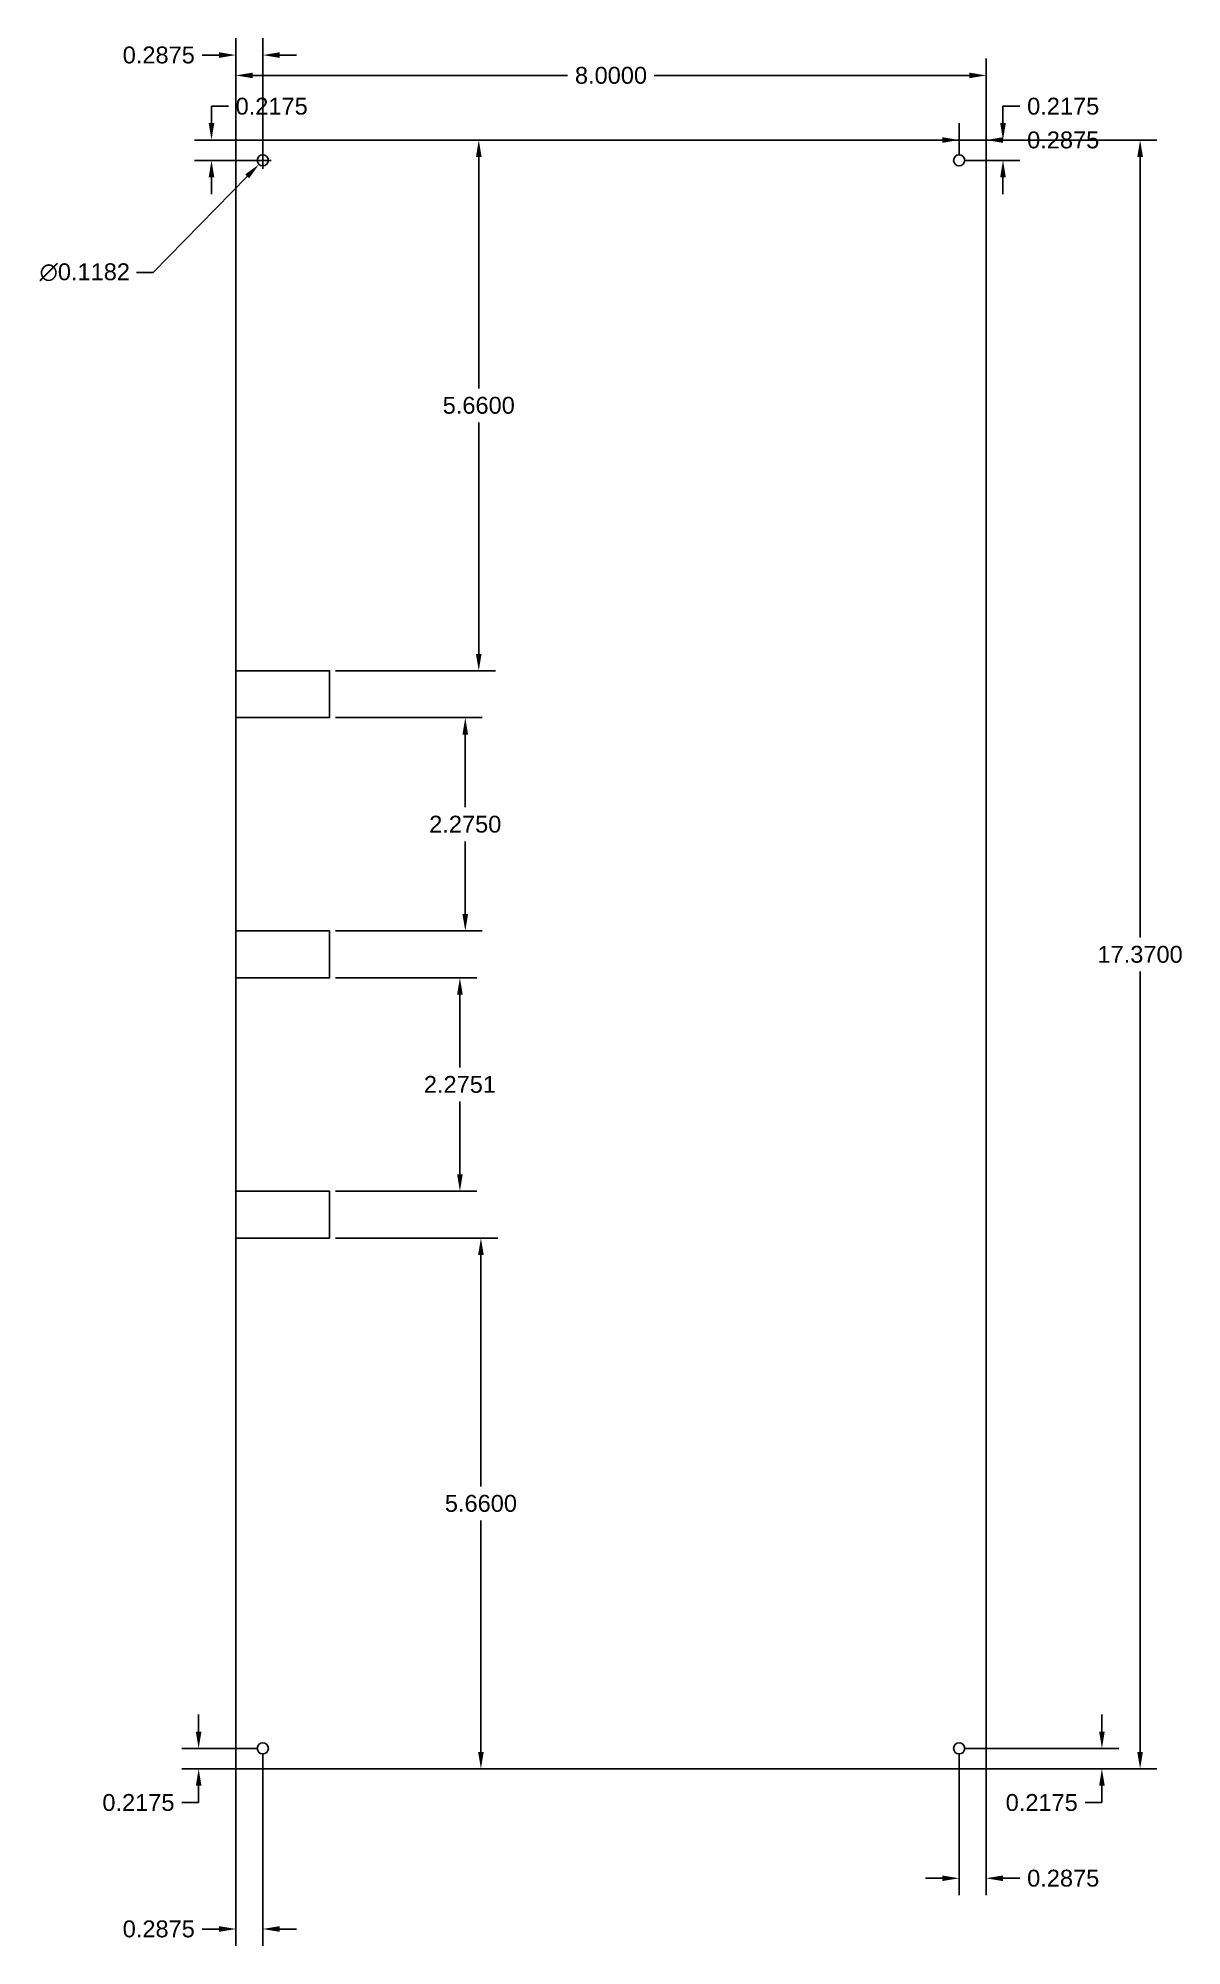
# Model space of a CAD drawing. Header units: inches. Extents: x 15.1 to 27.3, y 4.3 to 24.7.
import ezdxf

# ---------------------------------------------------------------- set-up
doc = ezdxf.new("R2010")
doc.units = ezdxf.units.IN
doc.header["$MEASUREMENT"] = 0
doc.layers.get('0').update_dxf_attribs({"color": 1})
doc.layers.add('dimensions', color=4, linetype='Continuous')
doc.styles.get("Standard").update_dxf_attribs({"font": 'Arial Regular.ttf'})
doc.dimstyles.get("Standard").update_dxf_attribs({"dimtxt": 0.18, "dimasz": 0.18, "dimexe": 0.18, "dimexo": 0.0625, "dimgap": 0.09, "dimtad": 0, "dimtih": 1, "dimtoh": 1, "dimdec": 4, "dimzin": 0, "dimdsep": 46, "dimtxsty": 'Standard', "dimcen": 0.09, "dimadec": 0, "dimazin": 0, "dimtfac": 1, "dimtdec": 4, "dimtofl": 0, "dimtmove": 0, "dimatfit": 3, "dimfxl": 1, "dimtolj": 1, "dimtzin": 0, "dimarcsym": 0})

# ---------------------------------------------------------------- blocks, each defined once
blk = doc.blocks.new('*D50')
at = {"layer": 'Defpoints', "color": 0, "transparency": 16777216}
for p in [(25.232, 24.295), (17.232, 23.606), (25.232, 23.606)]:
    blk.add_point(p, dxfattribs=at)
at = {"layer": 'dimensions', "color": 0, "lineweight": -2, "transparency": 16777216}
for p, q in [((17.232, 23.669), (17.232, 24.475)), ((25.232, 23.669), (25.232, 24.475)), ((17.412, 24.295), (20.77, 24.295)), ((25.052, 24.295), (21.694, 24.295))]:
    blk.add_line(p, q, dxfattribs=at)
at = {"layer": 'dimensions', "color": 0, "transparency": 16777216}
for points in [[(17.412, 24.325), (17.412, 24.265), (17.232, 24.295)], [(25.052, 24.325), (25.052, 24.265), (25.232, 24.295)]]:
    blk.add_solid(points, dxfattribs=at)
at = {"layer": 'dimensions', "color": 0, "transparency": 16777216, "insert": (21.232, 24.295), "char_height": 0.18, "attachment_point": 5}
blk.add_mtext('\\A1;8.0000', dxfattribs=at)
blk = doc.blocks.new('*D51')
at = {"layer": 'Defpoints', "color": 0, "transparency": 16777216}
for p in [(25.232, 23.606), (26.874, 23.606), (25.232, 6.236)]:
    blk.add_point(p, dxfattribs=at)
at = {"layer": 'dimensions', "color": 0, "lineweight": -2, "transparency": 16777216}
for p, q in [((25.294, 23.606), (27.054, 23.606)), ((26.874, 23.426), (26.874, 15.102)), ((26.874, 6.416), (26.874, 14.74)), ((25.294, 6.236), (27.054, 6.236))]:
    blk.add_line(p, q, dxfattribs=at)
at = {"layer": 'dimensions', "color": 0, "transparency": 16777216}
for points in [[(26.844, 23.426), (26.904, 23.426), (26.874, 23.606)], [(26.844, 6.416), (26.904, 6.416), (26.874, 6.236)]]:
    blk.add_solid(points, dxfattribs=at)
at = {"layer": 'dimensions', "color": 0, "transparency": 16777216, "insert": (26.874, 14.921), "char_height": 0.18, "attachment_point": 5}
blk.add_mtext('\\A1;17.3700', dxfattribs=at)
blk = doc.blocks.new('*D52')
at = {"layer": 'Defpoints', "color": 0, "transparency": 16777216}
for p in [(17.232, 24.512), (17.519, 23.389), (17.232, 22.482)]:
    blk.add_point(p, dxfattribs=at)
at = {"layer": 'dimensions', "color": 0, "lineweight": -2, "transparency": 16777216}
for p, q in [((17.232, 22.545), (17.232, 24.692)), ((17.519, 23.451), (17.519, 24.692)), ((17.052, 24.512), (16.872, 24.512)), ((17.699, 24.512), (17.879, 24.512))]:
    blk.add_line(p, q, dxfattribs=at)
at = {"layer": 'dimensions', "color": 0, "transparency": 16777216}
for points in [[(17.052, 24.542), (17.052, 24.482), (17.232, 24.512)], [(17.699, 24.542), (17.699, 24.482), (17.519, 24.512)]]:
    blk.add_solid(points, dxfattribs=at)
at = {"layer": 'dimensions', "color": 0, "transparency": 16777216, "insert": (16.41, 24.512), "char_height": 0.18, "attachment_point": 5}
blk.add_mtext('\\A1;0.2875', dxfattribs=at)
blk = doc.blocks.new('*D53')
at = {"layer": 'Defpoints', "color": 0, "transparency": 16777216}
for p in [(16.972, 23.606), (17.519, 23.606), (17.519, 23.389)]:
    blk.add_point(p, dxfattribs=at)
at = {"layer": 'dimensions', "color": 0, "lineweight": -2, "transparency": 16777216}
for p, q in [((16.972, 23.786), (16.972, 23.966)), ((16.972, 23.966), (17.152, 23.966)), ((17.457, 23.606), (16.792, 23.606)), ((17.457, 23.389), (16.792, 23.389)), ((16.972, 23.209), (16.972, 23.029))]:
    blk.add_line(p, q, dxfattribs=at)
at = {"layer": 'dimensions', "color": 0, "transparency": 16777216}
for points in [[(16.942, 23.786), (17.002, 23.786), (16.972, 23.606)], [(16.942, 23.209), (17.002, 23.209), (16.972, 23.389)]]:
    blk.add_solid(points, dxfattribs=at)
at = {"layer": 'dimensions', "color": 0, "transparency": 16777216, "insert": (17.614, 23.966), "char_height": 0.18, "attachment_point": 5}
blk.add_mtext('\\A1;0.2175', dxfattribs=at)
blk = doc.blocks.new('*D55')
at = {"layer": 'Defpoints', "color": 0, "transparency": 16777216}
for p in [(25.232, 23.606), (25.232, 23.436), (24.944, 23.389)]:
    blk.add_point(p, dxfattribs=at)
at = {"layer": 'dimensions', "color": 0, "lineweight": -2, "transparency": 16777216}
for p, q in [((24.764, 23.606), (24.584, 23.606)), ((24.944, 23.451), (24.944, 23.786)), ((25.232, 23.498), (25.232, 23.786)), ((25.412, 23.606), (25.592, 23.606))]:
    blk.add_line(p, q, dxfattribs=at)
at = {"layer": 'dimensions', "color": 0, "transparency": 16777216}
for points in [[(24.764, 23.636), (24.764, 23.576), (24.944, 23.606)], [(25.412, 23.636), (25.412, 23.576), (25.232, 23.606)]]:
    blk.add_solid(points, dxfattribs=at)
at = {"layer": 'dimensions', "color": 0, "transparency": 16777216, "insert": (26.054, 23.606), "char_height": 0.18, "attachment_point": 5}
blk.add_mtext('\\A1;0.2875', dxfattribs=at)
blk = doc.blocks.new('*D56')
at = {"layer": 'Defpoints', "color": 0, "transparency": 16777216}
for p in [(24.944, 23.606), (25.412, 23.606), (24.944, 23.389)]:
    blk.add_point(p, dxfattribs=at)
at = {"layer": 'dimensions', "color": 0, "lineweight": -2, "transparency": 16777216}
for p, q in [((25.412, 23.786), (25.412, 23.966)), ((25.412, 23.966), (25.592, 23.966)), ((25.007, 23.606), (25.592, 23.606)), ((25.007, 23.389), (25.592, 23.389)), ((25.412, 23.209), (25.412, 23.029))]:
    blk.add_line(p, q, dxfattribs=at)
at = {"layer": 'dimensions', "color": 0, "transparency": 16777216}
for points in [[(25.382, 23.786), (25.442, 23.786), (25.412, 23.606)], [(25.382, 23.209), (25.442, 23.209), (25.412, 23.389)]]:
    blk.add_solid(points, dxfattribs=at)
at = {"layer": 'dimensions', "color": 0, "transparency": 16777216, "insert": (26.054, 23.966), "char_height": 0.18, "attachment_point": 5}
blk.add_mtext('\\A1;0.2175', dxfattribs=at)
blk = doc.blocks.new('*D67')
at = {"layer": 'Defpoints', "color": 0, "transparency": 16777216}
for p in [(25.232, 6.806), (24.944, 6.454), (25.232, 5.069)]:
    blk.add_point(p, dxfattribs=at)
at = {"layer": 'dimensions', "color": 0, "lineweight": -2, "transparency": 16777216}
for p, q in [((25.232, 6.743), (25.232, 4.889)), ((24.944, 6.391), (24.944, 4.889)), ((24.764, 5.069), (24.584, 5.069)), ((25.412, 5.069), (25.592, 5.069))]:
    blk.add_line(p, q, dxfattribs=at)
at = {"layer": 'dimensions', "color": 0, "transparency": 16777216}
for points in [[(24.764, 5.099), (24.764, 5.039), (24.944, 5.069)], [(25.412, 5.099), (25.412, 5.039), (25.232, 5.069)]]:
    blk.add_solid(points, dxfattribs=at)
at = {"layer": 'dimensions', "color": 0, "transparency": 16777216, "insert": (26.054, 5.069), "char_height": 0.18, "attachment_point": 5}
blk.add_mtext('\\A1;0.2875', dxfattribs=at)
blk = doc.blocks.new('*D68')
at = {"layer": 'Defpoints', "color": 0, "transparency": 16777216}
for p in [(17.232, 6.701), (17.519, 6.454), (17.232, 4.528)]:
    blk.add_point(p, dxfattribs=at)
at = {"layer": 'dimensions', "color": 0, "lineweight": -2, "transparency": 16777216}
for p, q in [((17.232, 6.638), (17.232, 4.348)), ((17.519, 6.391), (17.519, 4.348)), ((17.052, 4.528), (16.872, 4.528)), ((17.699, 4.528), (17.879, 4.528))]:
    blk.add_line(p, q, dxfattribs=at)
at = {"layer": 'dimensions', "color": 0, "transparency": 16777216}
for points in [[(17.052, 4.558), (17.052, 4.498), (17.232, 4.528)], [(17.699, 4.558), (17.699, 4.498), (17.519, 4.528)]]:
    blk.add_solid(points, dxfattribs=at)
at = {"layer": 'dimensions', "color": 0, "transparency": 16777216, "insert": (16.41, 4.528), "char_height": 0.18, "attachment_point": 5}
blk.add_mtext('\\A1;0.2875', dxfattribs=at)
blk = doc.blocks.new('*D69')
at = {"layer": 'Defpoints', "color": 0, "transparency": 16777216}
for p in [(24.944, 6.454), (24.944, 6.236), (26.467, 6.236)]:
    blk.add_point(p, dxfattribs=at)
at = {"layer": 'dimensions', "color": 0, "lineweight": -2, "transparency": 16777216}
for p, q in [((26.467, 6.634), (26.467, 6.814)), ((25.007, 6.454), (26.647, 6.454)), ((25.007, 6.236), (26.647, 6.236)), ((26.467, 6.056), (26.467, 5.876)), ((26.467, 5.876), (26.287, 5.876))]:
    blk.add_line(p, q, dxfattribs=at)
at = {"layer": 'dimensions', "color": 0, "transparency": 16777216}
for points in [[(26.437, 6.634), (26.497, 6.634), (26.467, 6.454)], [(26.437, 6.056), (26.497, 6.056), (26.467, 6.236)]]:
    blk.add_solid(points, dxfattribs=at)
at = {"layer": 'dimensions', "color": 0, "transparency": 16777216, "insert": (25.825, 5.876), "char_height": 0.18, "attachment_point": 5}
blk.add_mtext('\\A1;0.2175', dxfattribs=at)
blk = doc.blocks.new('*D70')
at = {"layer": 'Defpoints', "color": 0, "transparency": 16777216}
for p in [(17.519, 6.454), (16.835, 6.236), (17.519, 6.236)]:
    blk.add_point(p, dxfattribs=at)
at = {"layer": 'dimensions', "color": 0, "lineweight": -2, "transparency": 16777216}
for p, q in [((16.835, 6.634), (16.835, 6.814)), ((17.457, 6.454), (16.655, 6.454)), ((17.457, 6.236), (16.655, 6.236)), ((16.835, 6.056), (16.835, 5.876)), ((16.835, 5.876), (16.655, 5.876))]:
    blk.add_line(p, q, dxfattribs=at)
at = {"layer": 'dimensions', "color": 0, "transparency": 16777216}
for points in [[(16.805, 6.634), (16.865, 6.634), (16.835, 6.454)], [(16.805, 6.056), (16.865, 6.056), (16.835, 6.236)]]:
    blk.add_solid(points, dxfattribs=at)
at = {"layer": 'dimensions', "color": 0, "transparency": 16777216, "insert": (16.193, 5.876), "char_height": 0.18, "attachment_point": 5}
blk.add_mtext('\\A1;0.2175', dxfattribs=at)
blk = doc.blocks.new('*D78')
at = {"layer": 'Defpoints', "color": 0, "transparency": 16777216}
for p in [(17.561, 23.431), (17.478, 23.346)]:
    blk.add_point(p, dxfattribs=at)
at = {"layer": 'dimensions', "color": 0, "lineweight": -2, "transparency": 16777216}
for p, q in [((17.519, 23.299), (17.519, 23.479)), ((16.351, 22.195), (17.352, 23.218)), ((17.429, 23.389), (17.609, 23.389)), ((16.171, 22.195), (16.351, 22.195))]:
    blk.add_line(p, q, dxfattribs=at)
at = {"layer": 'dimensions', "color": 0, "transparency": 16777216}
blk.add_solid([(17.331, 23.239), (17.373, 23.197), (17.478, 23.346)], dxfattribs=at)
at = {"layer": 'dimensions', "color": 0, "transparency": 16777216, "insert": (15.621, 22.195), "char_height": 0.18, "attachment_point": 5}
blk.add_mtext('\\A1;∅0.1182', dxfattribs=at)
blk = doc.blocks.new('*D87')
at = {"layer": 'Defpoints', "color": 0, "transparency": 16777216}
for p in [(18.232, 23.606), (19.822, 23.606), (18.232, 17.946)]:
    blk.add_point(p, dxfattribs=at)
at = {"layer": 'dimensions', "color": 0, "lineweight": -2, "transparency": 16777216}
for p, q in [((18.294, 23.606), (20.002, 23.606)), ((19.822, 23.426), (19.822, 20.957)), ((19.822, 18.126), (19.822, 20.595)), ((18.294, 17.946), (20.002, 17.946))]:
    blk.add_line(p, q, dxfattribs=at)
at = {"layer": 'dimensions', "color": 0, "transparency": 16777216}
for points in [[(19.792, 23.426), (19.852, 23.426), (19.822, 23.606)], [(19.792, 18.126), (19.852, 18.126), (19.822, 17.946)]]:
    blk.add_solid(points, dxfattribs=at)
at = {"layer": 'dimensions', "color": 0, "transparency": 16777216, "insert": (19.822, 20.776), "char_height": 0.18, "attachment_point": 5}
blk.add_mtext('\\A1;5.6600', dxfattribs=at)
blk = doc.blocks.new('*D88')
at = {"layer": 'Defpoints', "color": 0, "transparency": 16777216}
for p in [(18.232, 11.896), (18.232, 6.236), (19.845, 6.236)]:
    blk.add_point(p, dxfattribs=at)
at = {"layer": 'dimensions', "color": 0, "lineweight": -2, "transparency": 16777216}
for p, q in [((18.294, 11.896), (20.025, 11.896)), ((19.845, 11.716), (19.845, 9.247)), ((19.845, 6.416), (19.845, 8.885)), ((18.294, 6.236), (20.025, 6.236))]:
    blk.add_line(p, q, dxfattribs=at)
at = {"layer": 'dimensions', "color": 0, "transparency": 16777216}
for points in [[(19.815, 11.716), (19.875, 11.716), (19.845, 11.896)], [(19.815, 6.416), (19.875, 6.416), (19.845, 6.236)]]:
    blk.add_solid(points, dxfattribs=at)
at = {"layer": 'dimensions', "color": 0, "transparency": 16777216, "insert": (19.845, 9.066), "char_height": 0.18, "attachment_point": 5}
blk.add_mtext('\\A1;5.6600', dxfattribs=at)
blk = doc.blocks.new('*D89')
at = {"layer": 'Defpoints', "color": 0, "transparency": 16777216}
for p in [(18.232, 17.446), (18.232, 15.171), (19.678, 15.171)]:
    blk.add_point(p, dxfattribs=at)
at = {"layer": 'dimensions', "color": 0, "lineweight": -2, "transparency": 16777216}
for p, q in [((18.294, 17.446), (19.858, 17.446)), ((19.678, 17.266), (19.678, 16.49)), ((19.678, 15.351), (19.678, 16.127)), ((18.294, 15.171), (19.858, 15.171))]:
    blk.add_line(p, q, dxfattribs=at)
at = {"layer": 'dimensions', "color": 0, "transparency": 16777216}
for points in [[(19.648, 17.266), (19.708, 17.266), (19.678, 17.446)], [(19.648, 15.351), (19.708, 15.351), (19.678, 15.171)]]:
    blk.add_solid(points, dxfattribs=at)
at = {"layer": 'dimensions', "color": 0, "transparency": 16777216, "insert": (19.678, 16.309), "char_height": 0.18, "attachment_point": 5}
blk.add_mtext('\\A1;2.2750', dxfattribs=at)
blk = doc.blocks.new('*D90')
at = {"layer": 'Defpoints', "color": 0, "transparency": 16777216}
for p in [(18.232, 14.671), (18.232, 12.396), (19.621, 12.396)]:
    blk.add_point(p, dxfattribs=at)
at = {"layer": 'dimensions', "color": 0, "lineweight": -2, "transparency": 16777216}
for p, q in [((18.294, 14.671), (19.801, 14.671)), ((19.621, 14.491), (19.621, 13.715)), ((19.621, 12.576), (19.621, 13.352)), ((18.294, 12.396), (19.801, 12.396))]:
    blk.add_line(p, q, dxfattribs=at)
at = {"layer": 'dimensions', "color": 0, "transparency": 16777216}
for points in [[(19.591, 14.491), (19.651, 14.491), (19.621, 14.671)], [(19.591, 12.576), (19.651, 12.576), (19.621, 12.396)]]:
    blk.add_solid(points, dxfattribs=at)
at = {"layer": 'dimensions', "color": 0, "transparency": 16777216, "insert": (19.621, 13.534), "char_height": 0.18, "attachment_point": 5}
blk.add_mtext('\\A1;2.2751', dxfattribs=at)

msp = doc.modelspace()

# ---------------------------------------------------------------- linework, layer by layer
for points in [[(17.23188, 6.23615), (25.23188, 6.23615), (25.23188, 23.60615), (17.23188, 23.60615)], [(17.23188, 17.44619), (18.23188, 17.44619), (18.23188, 17.94619), (17.23188, 17.94619)], [(17.23188, 14.67117), (18.23188, 14.67117), (18.23188, 15.17117), (17.23188, 15.17117)], [(17.23188, 11.89612), (18.23188, 11.89612), (18.23188, 12.39612), (17.23188, 12.39612)]]:
    msp.add_lwpolyline(points, close=True)
for centre in [(17.51933, 23.38865), (24.94439, 23.38865), (17.51938, 6.45364), (24.94435, 6.4537)]:
    msp.add_circle(centre, 0.0591)

# ---------------------------------------------------------------- dimensions: what is measured, and where the dimension line sits
at = {"layer": 'dimensions'}
for base, p1, p2, picture, middle in [((17.231876, 24.512454), (17.519334, 23.38865), (17.231876, 22.48235), '*D52', (16.409843, 24.512454)), ((25.23188, 24.29499), (17.23188, 23.60615), (25.23188, 23.60615), '*D50', (21.23188, 24.29499)), ((25.23188, 23.60615), (24.94439, 23.38865), (25.23188, 23.43585), '*D55', (26.05391, 23.60615)), ((25.23188, 5.06913), (24.94435, 6.4537), (25.23188, 6.80559), '*D67', (26.05391, 5.06913)), ((17.23188, 4.52838), (17.51938, 6.45364), (17.23188, 6.70094), '*D68', (16.40984, 4.52838))]:
    dim = msp.add_linear_dim(base=base, p1=p1, p2=p2, dimstyle='Standard', dxfattribs=at)
    dim.commit()
    dim.dimension.update_dxf_attribs({"geometry": picture, "text_midpoint": middle})
for base, p1, p2, picture, middle in [((16.97232, 23.60615), (17.51933, 23.38865), (17.51933, 23.60615), '*D53', (17.61435, 23.96615)), ((25.41188, 23.60615), (24.94439, 23.38865), (24.94439, 23.60615), '*D56', (26.05391, 23.96615)), ((19.82217, 23.60615), (18.23188, 17.94619), (18.23188, 23.60615), '*D87', (19.82217, 20.77617)), ((26.87447, 23.60615), (25.23188, 6.23615), (25.23188, 23.60615), '*D51', (26.87447, 14.92115)), ((19.67817, 15.17117), (18.23188, 17.44619), (18.23188, 15.17117), '*D89', (19.67817, 16.30868)), ((19.621422, 12.396118), (18.231876, 14.67117), (18.231876, 12.396118), '*D90', (19.621422, 13.533644)), ((16.83522, 6.23615), (17.51938, 6.45364), (17.51938, 6.23615), '*D70', (16.19319, 5.87615)), ((26.466595, 6.236154), (24.944352, 6.453699), (24.944352, 6.236154), '*D69', (25.824562, 5.876154))]:
    dim = msp.add_linear_dim(base=base, p1=p1, p2=p2, angle=90, dimstyle='Standard', dxfattribs=at)
    dim.commit()
    dim.dimension.update_dxf_attribs({"geometry": picture, "text_midpoint": middle})
dim = msp.add_diameter_dim_2p(p1=(17.56069, 23.43087), p2=(17.47798, 23.34643), dimstyle='Standard', dxfattribs=at)
dim.commit()
dim.dimension.update_dxf_attribs({"geometry": '*D78', "text_midpoint": (15.62143, 22.1954), "dimtype": 163})
dim = msp.add_linear_dim(base=(19.84461, 6.23615), p1=(18.23188, 11.89612), p2=(18.23188, 6.23615), angle=90, dimstyle='Standard', dxfattribs=at)
dim.commit()
dim.dimension.update_dxf_attribs({"geometry": '*D88', "text_midpoint": (19.84461, 9.06614), "dimtype": 160})

doc.saveas('drawing.dxf')
